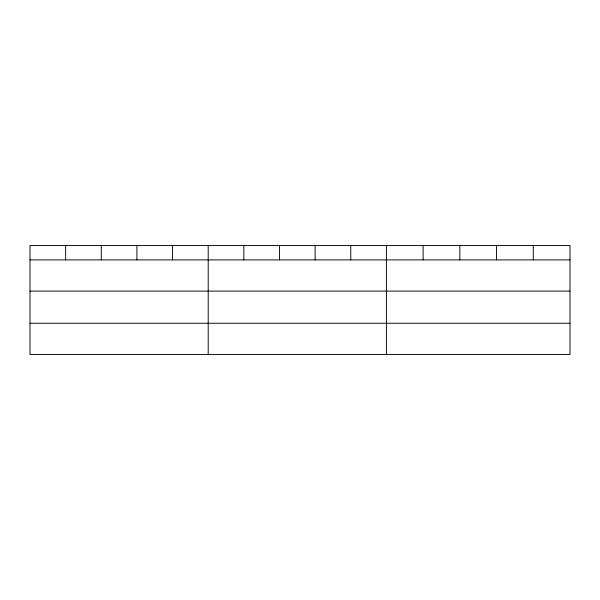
<?xml version="1.0" encoding="UTF-8"?>
<svg xmlns="http://www.w3.org/2000/svg" width="600" height="600" viewBox="0 0 600 600"><rect width="100%" height="100%" fill="white"/><g stroke="black" fill="none" stroke-linecap="round" stroke-linejoin="round"><path stroke-width="0.9" d="M570 291.097L570 245.542L30 245.542L30 354.457L570 354.457L570 291.097L30 291.097M30 259.89L570 259.89M30 323.25L570 323.25M533.28 245.542L533.28 259.89M496.56 245.542L496.56 259.89M459.84 245.542L459.84 259.89M423.12 245.542L423.12 259.89M386.4 245.542L386.4 354.457M350.76 245.542L350.76 259.89M315.12 245.542L315.12 259.89M279.48 245.542L279.48 259.89M243.84 245.542L243.84 259.89M208.2 245.542L208.2 354.457M172.56 245.542L172.56 259.89M136.92 245.542L136.92 259.89M101.28 245.542L101.28 259.89M65.64 245.542L65.64 259.89"/></g></svg>
